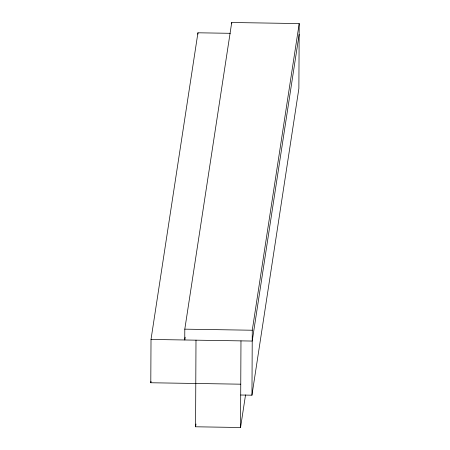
<?xml version="1.0" encoding="UTF-8"?>
<svg xmlns="http://www.w3.org/2000/svg" width="450" height="450" viewBox="0 0 450 450"><rect width="100%" height="100%" fill="white"/><g stroke="black" fill="none" stroke-linecap="round" stroke-linejoin="round"><path stroke-width="0.67" d="M240.761 384.188L150.801 382.759L151.014 339.452L197.938 32.794L230.271 33.306M240.711 395.016L251.955 395.196L298.879 88.538L299.199 23.569L231.727 22.5L184.804 329.158L184.748 339.986L185.175 337.213M245.542 394.892L240.553 427.5L195.576 426.786L195.992 340.166M197.933 34.189L197.938 32.794M231.722 23.856L231.727 22.5M240.553 427.5L240.975 340.881M251.955 395.196L252.27 330.233L299.199 23.569M150.801 382.759L151.014 381.375M195.576 426.786L195.998 424.012M299.143 34.397L252.219 341.055L151.014 339.452M184.804 329.158L252.27 330.233"/></g></svg>
